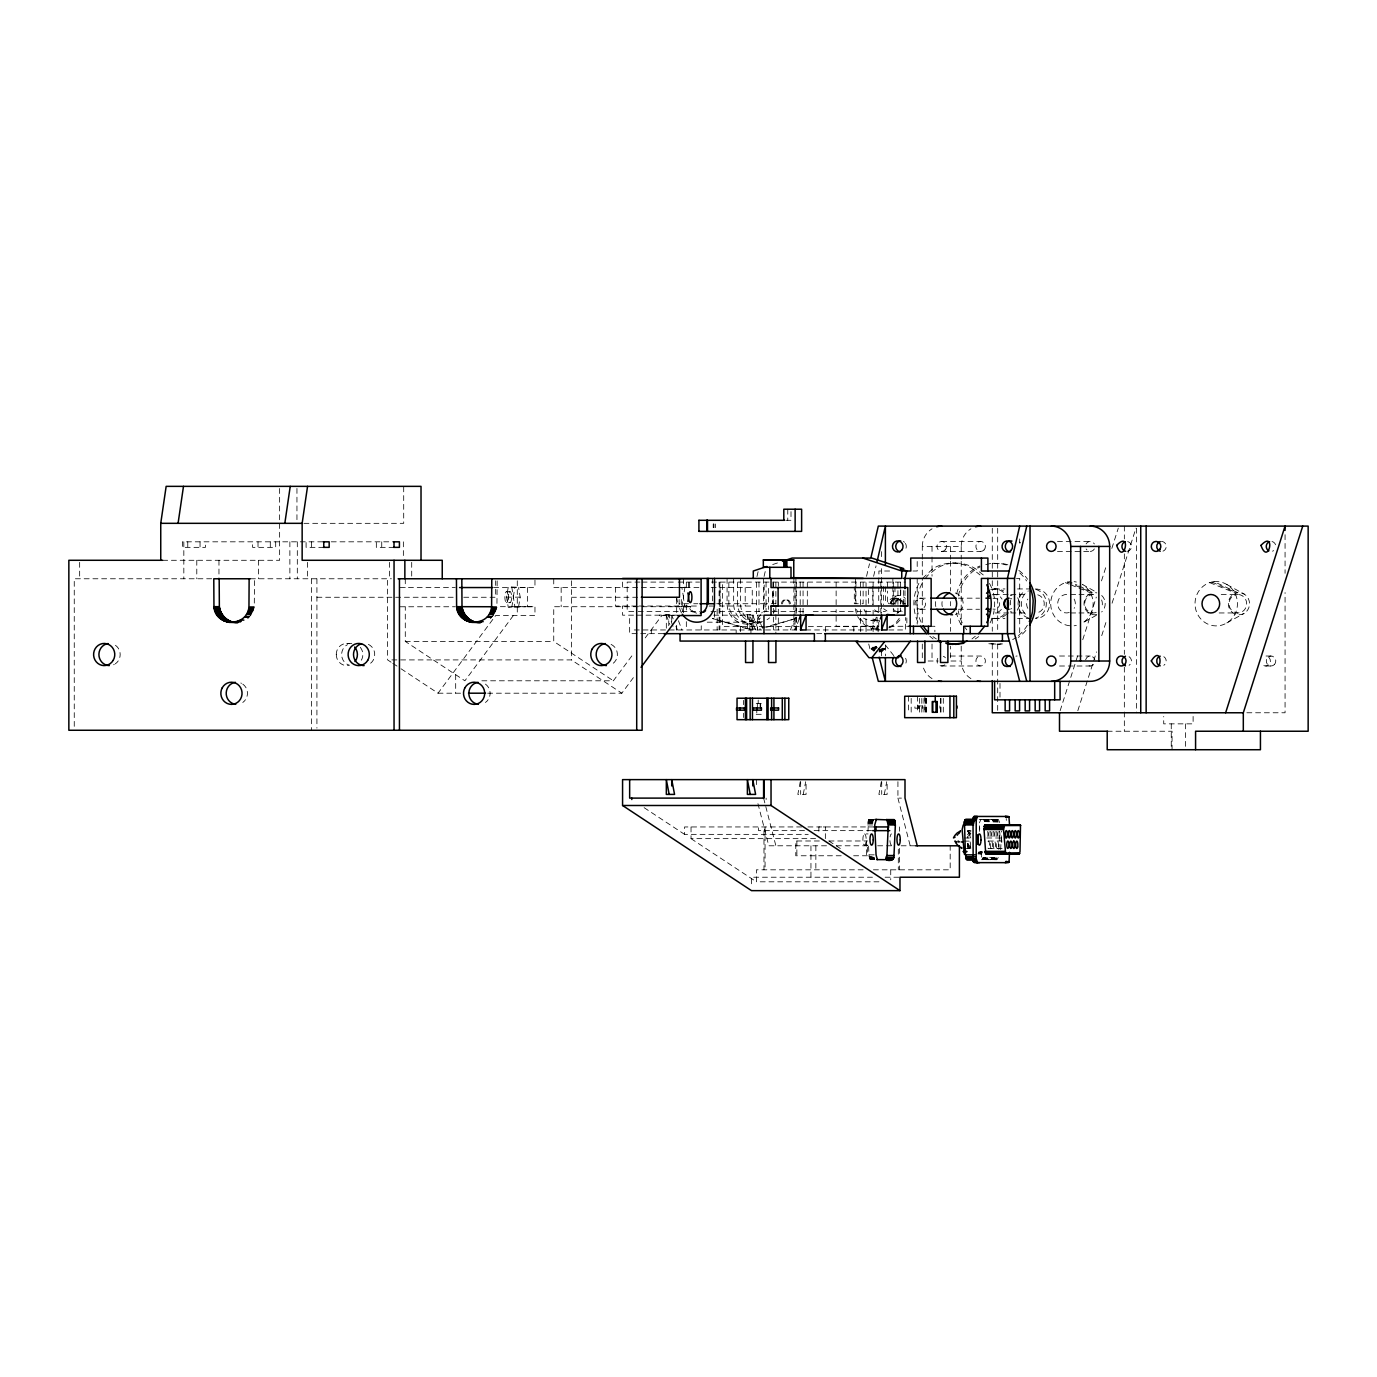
<?xml version="1.0" encoding="UTF-8"?>
<svg xmlns="http://www.w3.org/2000/svg" width="1377" height="1377" viewBox="0 0 1377 1377"><rect width="100%" height="100%" fill="white"/><g stroke="black" fill="none" stroke-linecap="round" stroke-linejoin="round"><path stroke-width="0.75" stroke-dasharray="5 3.75" d="M513.346 615.553L464.892 680.789L405.286 641.424L405.286 606.775M491.606 606.672L534.965 606.723L534.965 615.553L495.668 615.553L438.024 693.199L399.778 667.948M247.74 618.652L251.836 613.884L254.263 607.309L254.521 578.77M497.166 580.922L496.908 607.309L494.498 613.884L490.384 618.652M336.246 654.609L336.246 654.523A11.068 10.586 90 0 1 349.362 643.747M781.499 603.918L781.516 603.419A4.062 3.89 -90 0 1 785.441 599.649L786.525 599.649A4.062 3.89 -90 0 1 790.346 603.522L790.346 604.021M782.584 603.918L782.601 603.419A4.062 3.89 -90 0 1 786.525 599.649M789.262 604.021L789.279 603.522A4.062 3.89 -90 0 0 785.441 599.649M867.94 831.347L868.646 819.814L876.34 819.401M998.841 849.402L999.668 831.054M1000.666 849.54L1001.578 831.106M981.009 854.119L982.18 851.588L978.651 851.588M891.539 601.697L891.298 604.245M891.298 603.849L892.52 599.27L895.394 596.43A8.314 7.952 -90 0 1 903.071 596.43L905.36 598.427M979.426 822.826L980.923 819.401M515.256 606.758L525.997 606.723L508.285 607.395L506.564 597.153L508.285 586.912L525.997 587.549M513.277 597.153L514.895 587.549M511.745 607.395L513.483 597.153M518.578 606.758L520.196 597.153L518.578 587.549M670.788 587.549L688.603 587.549M685.023 586.912L683.302 597.153L685.023 607.395M681.89 606.723L683.508 597.153L681.873 587.549M688.603 606.723L670.771 606.723M800.261 781.74L797.834 794.409L806.061 794.409L806.061 781.74M803.239 794.409L805.665 781.74M881.314 781.74L878.887 794.409L887.115 794.409L887.115 781.74M884.292 794.409L886.719 781.74M756.954 576.55L758.262 571.007M764.063 576.447L765.423 570.612M866.546 576.309L869.489 563.761M873.603 576.309L876.065 565.844M982.3 859.42L983.109 857.406L998.308 857.406L996.896 859.678L981.698 859.678L997.499 859.42M1060.135 710.739L1077.589 655.951M1082.752 639.72L1096.316 597.119M1101.497 580.887L1106.66 564.656M1111.824 548.425L1118.296 528.131M1077.812 710.739L1096.557 651.889M1101.72 635.658L1106.884 619.426M1112.065 603.195L1135.956 528.131M790.467 629.96L795.407 617.034M799.245 618.875L795.011 629.96L794.908 582.092M871.434 629.96L876.392 617.034M876.047 629.96L879.593 620.717M891.401 602.283L892.778 599.804L896.53 598.169L893.639 598.169A5.542 5.301 -90 0 0 888.337 603.728M918.872 583.383C912.228 596 912.228 611.457 918.872 624.056M922.538 578.409L933.107 568.512A40.656 38.883 -90 0 1 971.99 568.512L980.045 574.966M899.233 618.359L896.547 622.025A25.87 24.752 -90 0 1 886.995 628.222M481.864 680.789L613.367 680.789L633.764 653.318M645.245 637.878L661.821 615.553L679.481 615.553M487.647 693.199L621.836 693.199L633.351 677.673M1017.276 610.252L1020.34 603.728L1017.551 597.446M873.328 650.736L871.486 648.412L874.997 645.486L876.065 646.433M874.464 650.736L872.45 648.412L875.979 645.486M871.675 649.41L875.393 646.467L872.037 649.393M876.202 646.501L871.899 649.841M876.357 646.605L872.295 649.996L873.861 651.889M873.93 651.287L872.811 649.737L877.183 646.415M871.486 648.412L873.276 649.944L877.046 646.605M873.173 649.669L876.942 647.173M874.068 650.667L877.183 647.431M882.984 648.206C875.135 650.805 882.932 653.627 881.211 651.011M879.008 651.855L882.588 648.619M879.266 651.958L882.726 648.946M879.765 651.889L883.449 648.601M879.335 649.393L881.297 651.562L884.499 648.24M880.54 651.889L884.654 648.464M884.74 648.343L881.16 651.889L878.147 648.412L880.764 651.889M881.435 651.872L884.877 648.533M967.446 836.82L968.737 835.65A6.902 1.463 -45 0 0 970.854 833.378M967.497 831.76L969.494 830.658L968.22 832.93A6.902 1.463 -45 0 1 967.48 833.825M970.888 831.45L969.219 832.93A6.902 1.463 -45 0 0 967.48 834.755M971.99 638.928L975.277 636.294M885.101 648.997L883.122 648.98M967.911 848.49L967.325 846.975A3.701 1.084 -90 0 0 967.325 842.397M896.978 613.264L902.004 609.856M1096.419 615.261L1082.529 622.92A22.17 21.206 -90 0 0 1082.529 584.519L1096.436 592.196M1226.855 622.92L1244.206 613.333M888.957 627.895L893.036 626.122A25.87 24.752 -90 0 0 901.246 618.084M772.721 564.536L778.556 562.608M762.342 627.878L795.923 618.514L766.473 627.292M1069.705 625.778A22.17 21.206 -90 0 1 1050.823 606.035A22.17 21.206 -90 0 1 1065.368 582.626L1069.705 581.662L1077.021 585.053M1214.032 581.662A22.17 21.206 -90 0 1 1236.167 611.302A22.17 21.206 -90 0 1 1200.985 619.134A22.17 21.206 -90 0 1 1209.694 582.626L1214.032 581.662L1237.837 592.695A11.085 10.603 -90 0 1 1248.887 607.532A11.085 10.603 -90 0 1 1231.279 611.405A11.085 10.603 -90 0 1 1235.668 593.177L1237.837 592.695M1070.927 584.881L1091.341 593.177L1093.51 592.695A11.085 10.603 -90 0 1 1096.815 592.885M1010.27 595.656L1012.026 595.415M527.89 606.741L534.965 606.723M785.923 520.299L791 520.299L791 511.056M303.938 523.329L403.702 523.329L403.702 486.356M941.748 541.436L980.648 541.436M1057.467 541.436L1090.223 541.436M322.752 541.815L182.366 541.815L182.366 547.357L205.448 547.357L205.448 541.815M331.237 541.815L394.011 541.815M922.297 559.165L922.297 546.428L961.215 546.428A20.328 19.45 -90 0 1 970.923 528.82M323.767 547.357L306.09 547.357L306.09 541.815M394.011 547.357L376.334 547.357L376.334 541.815M941.748 551.42L980.648 551.42M1057.467 551.42L1090.223 551.42M162.658 560.284L279.634 560.284L279.634 488.474M952.54 563.055L955.793 563.055M1007.895 564.828A40.656 38.883 -90 0 0 1003.953 563.813L991.647 563.159L1001.785 563.813A40.656 38.883 -90 0 1 1007.671 565.517M889.628 571.007L878.905 571.007L878.905 578.409M912.951 571.007L917.202 571.007L917.202 558.064M1016.467 578.409L1019.703 578.409L1019.703 633.661M211.662 578.77L74.255 578.77L74.255 728.123M250.373 578.77L391.395 578.77M639.944 582.092L627.189 582.092L627.189 611.491L637.069 611.491M642.078 582.092L676.675 582.092M678.207 582.092L699.55 582.092M711.513 582.092L905.567 582.092M399.709 587.549L455.305 587.549M493.62 587.549L534.965 587.549L534.965 578.77M698.896 587.549L553.743 587.549L553.743 578.77M711.169 587.549L752.255 587.549L752.255 606.035L717.555 606.035M994.366 588.943L1004.935 588.943M1017.517 588.943L1032.199 588.943M506.461 591.611L510.041 591.611M994.366 594.485L1008.756 594.485M1010.804 594.485L1027.225 594.485M1070.669 594.485L1076.9 594.485M1078.983 594.485L1093.527 594.485M1221.227 594.485L1237.854 594.485A9.243 8.83 -90 0 1 1245.496 608.359A9.243 8.83 -90 0 1 1230.177 608.324A9.243 8.83 -90 0 1 1237.854 594.485M316.917 597.257L455.408 597.257M463.756 597.257L495.668 597.257L495.668 580.819M506.564 597.153L520.196 597.153M571.421 597.257L639.978 597.257M920.301 598.169L928.769 598.169M958.392 598.169L979.563 598.169M898.252 599.666L899.835 599.666M506.461 602.696A5.542 1.618 90 0 0 507.906 594.468A5.542 1.618 90 0 0 505.101 594.296A5.542 1.618 90 0 0 506.461 602.696L510.041 602.696M679.136 599.494L679.136 603.728L688.517 603.728M693.698 603.728L697.829 603.728M716.642 603.728L764.201 603.728L764.201 582.626M775.871 603.728L772.945 603.728L772.945 591.06M903.794 603.728L905.412 603.728M636.759 606.035L615.502 606.035L615.502 587.549M638.894 606.035L698.896 606.035M709.052 606.035L715.851 606.035M248.962 606.672L254.349 606.672M399.984 606.775L455.305 606.758M690.841 606.723L553.743 606.723L553.743 641.424L613.367 680.789M248.858 607.309L254.263 607.309M491.52 607.309L496.908 607.309M248.738 607.928L254.143 607.928M491.4 607.928L496.804 607.928M248.6 608.565L254.005 608.565M491.262 608.565L496.667 608.565M248.445 609.185L253.85 609.185M491.09 609.185L496.495 609.185M920.301 609.271L928.769 609.271M958.392 609.271L979.563 609.271M248.256 609.804L253.661 609.804M490.918 609.804L496.322 609.804M248.067 610.407L253.471 610.407M490.711 610.407L496.116 610.407M247.843 611.009L253.248 611.009M490.487 611.009L495.892 611.009M247.602 611.612L253.007 611.612M490.246 611.612L495.651 611.612M638.222 611.491L699.654 611.491M710.962 611.491L806.147 611.491M813.222 611.491L885.497 611.491M247.344 612.197L252.748 612.197M489.988 612.197L495.393 612.197M247.051 612.765L252.456 612.765M489.713 612.765L495.118 612.765M1008.756 612.954L994.366 612.954A9.243 8.83 -90 0 0 1002.026 608.341M1010.804 612.954L1027.225 612.954M1070.669 612.954L1076.9 612.954M1078.966 612.954L1093.51 612.954M1219.144 612.954L1237.837 612.954M246.758 613.333L252.163 613.333M489.42 613.333L494.825 613.333M246.449 613.884L251.836 613.884M489.093 613.884L494.498 613.884M246.104 614.435L251.509 614.435M488.766 614.435L494.171 614.435M245.743 614.951L251.148 614.951M488.405 614.951L493.809 614.951M677.277 615.175L622.576 615.175L622.576 606.035M713.768 615.175L763.598 615.175M244.59 616.466L249.994 616.466M487.234 616.466L492.639 616.466M244.159 616.93L249.564 616.93M486.821 616.93L492.226 616.93M243.729 617.378L249.134 617.378M486.391 617.378L491.796 617.378M749.966 629.048L712.46 618.514L747.814 629.048L760.569 629.048M994.366 618.514L1004.935 618.514M1017.517 618.514L1032.199 618.514M871.486 620.356L877.166 620.356M707.244 622.197L746.523 622.197M755.267 622.197L758.193 622.197M746.523 624.056L753.116 624.056M889.163 626.277L909.422 626.277M930.009 626.277L934.88 626.277L934.88 631.819M799.194 626.638L722.495 626.638L722.495 582.591M808.385 626.638L878.733 626.638L878.733 620.356M634.263 629.96L803.066 629.96M805.786 629.96L879.834 629.96M888.836 629.96L905.567 629.96L905.567 617.481M663.249 633.661L629.65 633.661L629.65 615.175M816.699 633.661L823.291 633.661M405.286 641.424L553.743 641.424M346.763 643.438L352.168 643.438M988.824 643.747L999.254 644.281A40.656 38.883 -90 0 0 1003.282 643.765M950.319 656.037L981.044 656.037A4.992 4.768 -90 0 1 984.572 663.852A4.992 4.768 -90 0 1 976.345 663.146A4.992 4.768 -90 0 1 981.044 656.037M1059.515 656.02L1090.223 656.02M1271.04 656.02L1265.635 656.02A4.992 4.768 -90 0 1 1269.766 663.507A4.992 4.768 -90 0 1 1261.504 663.507M391.877 659.91L571.421 659.91L621.836 693.199M928.132 661.012L938.15 661.012M970.923 678.62A20.328 19.45 -90 0 1 961.215 661.012L950.405 661.012L950.405 646.157M941.352 665.986L980.269 665.986M1059.515 666.003L1090.223 666.003M1265.635 666.003L1271.04 666.003M438.024 693.199L462.087 693.199M756.248 703.578L761.223 703.578L761.223 710.016M1246.856 712.77L1285.068 712.77L1285.068 592.609M761.223 714.302L756.248 714.302L756.248 707.881M1107.211 731.239L1172.051 731.239L1172.051 749.725M897.924 781.688L897.924 798.109L901.453 798.109M979.254 819.401L998.325 819.401L999.822 822.826M868.853 819.59L875.927 819.59M983.126 819.401L998.738 819.59M868.646 819.814L875.72 819.814M983.539 819.59L998.945 819.814M868.457 820.141L875.531 820.141M983.746 819.814L999.134 820.141M868.285 820.554L875.359 820.554M983.935 820.141L999.306 820.554M868.13 821.019L875.187 821.019M984.107 820.554L999.461 821.019M867.975 821.57L875.049 821.57M984.262 821.019L999.599 821.57M867.871 822.172L873.173 822.172M984.4 821.57L999.719 822.172M867.768 822.826L873.07 822.826M867.699 823.515L874.774 823.515M867.648 824.943L872.949 824.943M801.638 826.94L684.541 826.957L684.541 834.359L808.213 834.359M807.938 826.94L875.979 826.94M967.893 830.606L970.957 830.606M804.495 830.641L758.572 830.641L758.572 826.94M814.082 830.641L871.71 830.641M868.061 845.168L864.532 845.168A5.611 1.635 -90 0 1 862.897 839.901L862.897 839.195A5.611 1.635 -90 0 1 864.532 833.928L868.061 833.928M964.434 837.991L971.336 837.991M986.81 837.991L1006.26 837.991M691.03 826.957L691.03 838.645L816.819 838.645M819.349 840.986L795.786 840.986L795.786 855.771L843.998 855.771M829.006 840.986L867.562 840.986M964.072 841.106L971.646 841.106M988.393 841.02L1005.881 841.02M826.51 845.788L768.796 845.788L757.057 800.175M836.39 845.788L868.216 845.788M877.683 845.788L891.539 845.788M901.143 845.788L914.862 845.788M964.812 848.49L970.974 848.49M988.359 848.421L1005.864 848.421M978.599 852.019L982.128 852.019M978.531 852.432L982.059 852.432M978.445 852.811L981.99 852.811M978.358 853.138L981.887 853.138M978.255 853.447L981.784 853.447M978.135 853.688L981.663 853.688M978.014 853.895L981.543 853.895M868.594 846.304L868.973 854.842L876.047 854.842M853.637 855.771L867.562 855.771L867.562 847.32M868.973 854.842L869.162 856.821L872.708 856.821M869.162 856.821L874.584 857.406M869.283 857.406L876.478 857.94M982.989 857.94L998.187 857.94M869.403 857.94L876.615 858.422M982.834 858.422L998.032 858.422M869.558 858.422L875.015 858.835M982.679 858.835L997.877 858.835M869.713 858.835L875.204 859.162M982.489 859.162L997.688 859.162M869.903 859.162L873.62 859.42M870.092 859.42L873.81 859.592M863.138 869.816L756.421 869.816L756.421 881.814L882.209 881.814M873.414 869.816L950.182 869.816L950.182 845.788M872.45 877.218L751.498 877.218L751.498 886.805M885.118 877.218L899.973 877.218M996.896 859.678L981.939 859.592L980.338 848.439M870.281 859.592L874.567 859.609M1011.888 612.008L1010.27 611.784M990.975 643.747L999.254 644.281M879.077 629.375L868.302 626.122A25.87 24.752 -90 0 1 860.091 618.084M970.837 848.49L967.911 846.373A6.73 1.429 45 0 1 967.463 845.943M1209.694 582.626L1235.668 593.177M1065.368 582.626L1069.068 584.141M1211.829 582.023L1236.735 592.867M1067.502 582.023L1080.911 587.859M1082.838 588.702L1092.409 592.867M1078.862 585.913L1093.51 592.695M1226.855 584.519L1244.24 594.124M828.885 840.968L841.261 849.144M644.109 807.662L684.541 834.359M691.03 838.645L756.421 881.814M391.085 662.199L387.608 659.91L387.608 578.77M392.824 663.353L398.039 666.795M883.604 608.72L886.96 610.992M874.481 609.856L879.49 613.264M983.281 574.966L975.226 568.512A40.656 38.883 -90 0 0 936.343 568.512L928.287 574.966A40.656 38.883 -90 0 0 924.328 579.82M929.819 636.294L933.107 638.928M893.604 609.598L895.394 611.009A8.314 7.952 -90 0 0 902.159 611.457M968.737 845.03L968.324 844.566A6.73 1.429 45 0 0 967.429 843.653M885.204 644.832L894.138 656.089M969.873 846.373L970.819 847.784M857.63 616.655L861.554 622.025A25.87 24.752 -90 0 0 879.042 629.599M856.391 613.54L854.515 605.398M762.359 628.119L757.402 615.175L757.402 629.96M752.789 615.175L758.452 629.96M755.491 629.96L749.845 615.175L749.845 629.96M747.384 615.175L753.047 629.96M678.448 620.717L681.976 629.96M671.735 615.175L673.146 618.875M675.987 626.277L677.398 629.96M673.009 626.277L668.757 615.175L668.757 625.743M666.33 615.175L669.876 624.418M979.374 825.77L979.77 829.057M868.715 644.023L870.849 652.319M897.924 798.109L910.197 845.788M763.598 798.109L775.871 845.788M676.589 597.153L678.207 606.723M511.745 586.912L514.895 606.758M1006.226 818.558L1006.329 820.365M979.391 827.078L979.581 831.347M1285.068 534.689L1285.068 573.297M1193.119 716.453L1193.119 723.854L1163.72 723.854L1163.72 716.453M1185.58 723.854L1185.58 747.728M1171.259 723.854L1171.259 747.728M1136.61 528.252L1136.61 712.77M1124.338 526.1L1124.338 538.923M1124.338 553.881L1124.338 654.316M1124.338 667.139L1124.338 709.878M1124.338 712.012L1124.338 731.239M1019.703 538.923L1019.703 543.209M999.995 683.405L999.995 697.778M997.688 528.252L997.688 631.234M997.688 644.109L997.688 710.618M992.283 528.252L992.283 590.458M992.283 618.359L992.283 631.234M992.283 644.109L992.283 678.431M961.215 546.428L961.215 559.165M961.215 561.282L961.215 624.934M961.215 646.157L961.215 661.012M950.405 546.428L950.405 559.165M950.405 561.282L950.405 590.991M950.405 601.594L950.405 605.846M950.405 618.583L950.405 631.303M943.297 698.38L943.297 713.372M940.99 698.38L940.99 713.372M940.508 698.38L940.457 713.372M939.889 705.953L939.889 708.174M932.022 546.428L932.022 554.914M932.022 557.031L932.022 576.137M932.022 644.04L932.022 661.012M926.601 698.38L926.601 713.372M926.05 698.38L926.05 713.372M925.361 698.38L925.361 713.372M924.914 696.228L924.914 713.372M923.984 698.38L923.984 713.372M922.297 561.282L922.297 580.388M922.297 582.505L922.297 622.817M922.297 644.04L922.297 661.012M921.833 698.38L921.833 713.372M919.526 698.38L919.526 713.372M919.234 705.953L919.234 708.174M918.442 705.953L918.442 708.174M917.53 696.228L917.53 713.372M917.202 578.409L917.202 624.125M911.178 698.38L911.178 713.372M908.562 696.228L908.562 713.372M906.841 617.946L906.841 626.277M904.999 590.664L904.999 604.968M903.673 590.526L903.673 604.675M900.73 589.597L900.73 603.987M900.369 582.092L900.369 588.392M900.369 590.492L900.369 611.491L893.312 611.491L893.312 590.492M899.388 826.94L899.388 831.226M899.388 848.387L899.388 869.816M898.303 849.196L898.303 869.816M897.924 582.488L897.924 588.616M897.924 590.664L897.924 613.144M894.964 586.843L894.964 603.728L887.39 603.728L887.39 591.06M893.312 582.092L893.312 588.392M892.864 578.409L892.864 584.468M892.864 586.482L892.864 604.675M890.73 869.816L890.73 879.817M887.39 582.626L887.39 588.96M885.394 586.912L885.394 603.901M885.394 645.297L885.394 655.9M883.604 586.482L883.604 604.675M881.555 551.626L881.555 557.995M881.555 568.632L881.555 613.299M881.555 651.579L881.555 655.831M881.71 781.74L881.71 794.409M880.832 582.092L880.832 613.316M878.733 578.409L878.733 584.691M878.733 586.791L878.733 603.574M878.733 605.673L878.733 611.956M878.13 631.819L878.13 626.277L836.132 626.277L836.132 609.615M877.097 617.292L877.097 629.96M873.121 582.66L873.121 589.029M873.121 591.146L873.121 608.152M873.121 610.286L873.121 616.655M873.121 618.789L873.121 631.544M872.794 586.482L872.794 604.675M868.543 589.649L868.543 606.035M866.494 840.986L866.494 855.771M866.047 582.66L866.047 589.029M866.047 591.146L866.047 608.152M866.047 610.286L866.047 616.655M866.047 618.789L866.047 631.544M863.138 582.626L863.138 588.96M863.138 591.06L863.138 603.728L854.308 603.728L854.308 586.843M860.694 626.638L860.694 631.905M860.453 582.557L860.453 588.805M860.453 590.888L860.453 607.532M860.453 609.615L860.453 626.277M855.926 582.626L855.926 588.96M855.926 591.06L855.926 603.728M855.582 578.409L855.582 584.726M855.582 586.843L855.582 603.728M853.809 626.277L853.809 633.661M836.132 582.557L836.132 588.805M836.132 590.888L836.132 607.532M825.357 626.638L825.357 631.905M825.357 838.645L825.357 826.957L818.867 826.94L818.867 832.5M815.855 845.788L815.855 869.816M810.95 845.788L810.95 877.218M807.318 582.591L807.318 588.891M807.318 590.991L807.318 607.756M803.066 582.092L803.066 613.316M800.657 781.74L800.657 794.409M800.209 582.092L800.209 613.316M796.87 840.986L796.87 855.771M796.319 582.092L796.319 629.96M796.13 617.292L796.13 629.96M795.923 578.409L795.923 584.726M795.923 586.843L795.923 603.728M795.923 605.846L795.923 612.18M793.892 578.409L793.892 611.956M793.892 614.056L793.892 626.638M787.764 509.215L787.764 520.299M778.315 582.092L778.315 586.258M778.315 609.15L778.315 629.96M775.871 582.626L775.871 603.901M775.871 606.035L775.871 612.404M775.871 614.538L775.871 633.661M773.358 582.092L773.358 629.96M772.945 582.626L772.945 588.96M772.549 591.215L772.549 603.728L765.956 603.728A20.328 19.45 -90 0 1 764.132 612.317M768.59 588.392L768.59 609.391M766.06 582.092L766.06 611.491M766.128 798.109L766.128 799.538M765.061 826.94L765.061 869.816M763.977 830.641L763.977 869.816M763.598 578.409L763.598 613.144M760.672 703.578L760.672 710.016M760.138 703.578L760.138 710.016M758.985 582.092L758.985 611.491M758.193 700.015L758.193 703.578M757.333 703.578L757.333 710.016M756.782 707.881L756.782 714.302M756.524 582.488L756.524 615.175M756.524 779.623L756.524 785.785M752.789 629.96L752.789 614.435L740.31 615.175M750.947 629.96L750.947 633.661M747.384 614.435L747.384 629.96M745.198 587.549L745.198 606.035M743.528 700.377L743.528 704.663M743.528 713.234L743.528 717.52M740.516 578.409L740.516 603.728A18.486 17.677 -90 0 0 761.257 621.922M740.516 626.638L740.516 631.905M737.607 582.626L737.607 603.728A18.486 17.677 -90 0 0 759.846 621.578M736.161 629.96L736.161 633.661M733.666 578.409L733.666 603.728A20.328 19.45 -90 0 0 762.841 621.32M728.846 582.626L728.846 603.728A18.486 17.677 -90 0 0 760.999 614.314M727.073 578.409L727.073 603.728A20.328 19.45 -90 0 0 739.088 622.507A20.328 19.45 -90 0 0 760.276 618.101M720.085 587.549L720.085 606.035M719.913 582.092L719.913 629.96M719.104 582.092L719.104 629.96M717.142 609.15L717.142 629.96M715.541 524L715.541 527.684M714.629 612.18L714.629 618.514M713.975 524L713.975 527.684M713.613 524L713.613 527.684M713.234 524L713.234 527.684M712.46 578.409L712.46 601.629M701.237 625.795L701.237 629.96M689.602 582.626L689.602 588.96M688.517 582.626L688.517 588.96M686.331 582.092L686.331 590.423M686.331 604.985L686.331 613.316M686.331 621.647L686.331 629.96M683.422 578.77L683.422 587.549M683.422 606.723L683.422 612.025M681.288 599.494L681.288 603.728A18.486 17.677 -90 0 0 683.663 612.954M676.675 598.754L676.675 613.316M676.675 625.795L676.675 629.96M676.331 625.743L676.331 629.96M671.735 621.509L671.735 614.435L659.273 615.175M666.33 614.435L666.33 629.96M651.321 629.96L651.321 633.661M622.576 582.058L622.576 587.549M571.421 580.819L571.421 659.91M561.162 587.549L561.162 606.723M527.546 587.549L527.546 606.741M517.287 580.819L517.287 615.553M455.684 674.713L455.684 693.199M411.706 562.35L411.706 578.77M405.286 578.77L405.286 587.549M403.358 541.815L403.358 558.236M389.536 562.35L389.536 578.77M381.739 541.815L381.739 547.357M316.917 578.77L316.917 728.123M311.495 541.815L311.495 547.357M311.512 578.77L311.512 730.258M307.553 562.35L307.553 578.77M297.312 541.815L297.312 578.77M296.95 488.422L296.95 521.281M289.876 541.815L289.876 578.77M275.693 541.815L275.693 547.357L252.611 547.357L252.611 541.815M270.288 541.815L270.288 547.357M258.428 560.284L258.428 578.77M258.015 541.815L258.015 547.357M218.96 560.284L218.96 578.77M200.044 541.815L200.044 547.357M196.791 560.284L196.791 578.77M187.771 541.815L187.771 547.357M183.829 541.815L183.829 578.77M79.659 562.35L79.659 578.77M368.416 644.384A11.085 10.603 90 0 1 370.034 663.714M240.82 683.026A11.085 10.603 90 0 1 241.509 683.336M242.782 684.111A11.085 10.603 90 0 1 242.782 702.494M115.444 645.297A11.068 10.586 90 0 1 115.272 663.869M114.291 664.437A11.068 10.586 90 0 1 113.62 664.747M1161.448 541.436A4.992 4.768 -90 0 1 1166.233 546.428A4.992 4.768 -90 0 1 1161.448 551.42M1272.021 541.54A4.992 4.768 -90 0 1 1275.808 546.17M1273.639 550.611A4.992 4.768 -90 0 1 1272.503 551.179M1163.84 656.691A4.992 4.768 -90 0 1 1163.84 665.332M1001.802 842.552A5.611 1.635 -90 0 1 1001.544 839.901L1001.544 839.195A5.611 1.635 -90 0 1 1001.802 836.527M996.552 831.45A3.701 1.084 -90 0 1 996.655 836.82A3.701 1.084 -90 0 1 995.072 836.82A3.701 1.084 -90 0 1 995.175 831.45M970.819 837.956A3.701 1.084 -90 0 1 969.873 834.29A3.701 1.084 -90 0 1 970.819 830.624M967.342 831.243A3.701 1.084 -90 0 1 968.788 831.897A3.701 1.084 -90 0 1 968.737 836.855A3.701 1.084 -90 0 1 967.291 837.216M999.547 831.45A3.701 1.084 -90 0 1 999.65 836.82A3.701 1.084 -90 0 1 998.067 836.82A3.701 1.084 -90 0 1 998.17 831.45M990.528 831.364A3.701 1.084 -90 0 1 990.648 836.855A3.701 1.084 -90 0 1 989.047 836.682A3.701 1.084 -90 0 1 989.271 831.243M987.567 831.45A3.701 1.084 -90 0 1 987.757 836.476A3.701 1.084 -90 0 1 986.293 837.423M993.506 831.312A3.701 1.084 -90 0 1 993.678 836.768A3.701 1.084 -90 0 1 992.06 836.768A3.701 1.084 -90 0 1 992.232 831.312M968.685 844.962A6.73 1.429 45 0 1 969.821 846.304M987.997 841.278A3.701 1.084 -90 0 1 989.461 844.755A3.701 1.084 -90 0 1 987.963 848.146M611.078 644.384A11.085 10.603 90 0 1 612.696 663.714M485.444 684.111A11.085 10.603 -90 0 1 485.444 702.494M336.281 654.591A11.068 10.586 90 0 0 349.5 665.246A11.068 10.586 90 0 1 347.555 644.608M360.326 647.328A11.068 10.586 90 0 1 360.894 660.96M955.294 593.005A11.085 10.603 -90 0 1 955.294 614.435M942.298 606.586A11.085 10.603 -90 0 1 942.298 600.854M989.461 583.383A40.656 38.883 -90 0 1 992.765 591.163M993.351 593.194A40.656 38.883 -90 0 1 993.351 614.245M992.094 618.29A40.656 38.883 -90 0 1 989.461 624.056M978.634 636.622A40.656 38.883 -90 0 1 975.226 638.928M936.343 638.928A40.656 38.883 -90 0 1 932.935 636.622M921.144 622.197A40.656 38.883 -90 0 1 922.108 583.383M935.826 606.586A11.085 10.603 -90 0 1 935.826 600.854M905.601 658.258A5.542 5.301 -90 0 1 905.584 663.8M890.695 603.728A5.542 5.301 -90 0 1 895.997 598.169A5.542 5.301 -90 0 1 901.298 603.728M1010.477 598.358A5.542 5.301 -90 0 1 1011.751 598.926M1011.751 608.531A5.542 5.301 -90 0 1 1010.477 609.082M903.398 541.488A5.542 5.301 -90 0 1 904.534 542.297M905.429 543.399A5.542 5.301 -90 0 1 904.947 550.129M1129.088 656.691A4.992 4.768 -90 0 1 1129.088 665.332M1127.694 541.54A4.992 4.768 -90 0 1 1126.954 551.42M1019.514 542.108A4.992 4.768 -90 0 1 1020.512 542.899M1015.899 656.192A4.992 4.768 -90 0 1 1017.121 656.02M1101.703 595.484A11.085 10.603 -90 0 1 1101.686 611.973M1096.781 614.572A11.085 10.603 -90 0 1 1084.353 606.568A11.085 10.603 -90 0 1 1091.341 593.177M1074.129 581.662A22.17 21.206 -90 0 1 1076.332 582.023M1076.332 625.416A22.17 21.206 -90 0 1 1074.129 625.778M1096.23 612.507A9.243 8.83 -90 0 1 1084.68 603.711A9.243 8.83 -90 0 1 1096.264 594.933M1101.6 599.976A9.243 8.83 -90 0 1 1101.583 607.498M1069.241 612.507A9.243 8.83 -90 0 1 1057.674 603.711A9.243 8.83 -90 0 1 1069.258 594.933M1074.163 599.098A9.243 8.83 -90 0 1 1074.163 608.341M864.532 833.928A5.611 1.635 -90 0 1 866.167 839.195L866.167 839.901A5.611 1.635 -90 0 1 864.532 845.168M891.539 845.168A5.611 1.635 -90 0 1 889.903 839.901L889.903 839.195A5.611 1.635 -90 0 1 891.539 833.928M764.201 603.728A18.486 17.677 -90 0 1 761.825 612.954M895.721 604.228A4.062 3.89 -90 0 1 899.577 599.649A4.062 3.89 -90 0 1 903.45 604.228M894.654 604.228A4.062 3.89 -90 0 1 898.51 599.649A4.062 3.89 -90 0 1 902.365 604.228M693.199 612.197A9.794 9.364 -90 0 1 688.844 606.259M681.495 612.954A18.486 17.677 -90 0 1 679.136 603.728M696.538 613.178A9.794 9.364 -90 0 1 689.929 606.259M774.803 610.045A18.486 17.677 -90 0 1 773.495 612.954M769.554 617.877A18.486 17.677 -90 0 1 767.023 619.719M922.297 546.428A20.328 19.45 -90 0 1 932.022 528.82M932.022 678.62A20.328 19.45 -90 0 1 922.969 666.279M1018.842 570.405A40.656 38.883 -90 0 1 1027.586 579.252M1025.882 630.391A40.656 38.883 -90 0 1 1018.292 637.431M966.757 629.857A40.656 38.883 -90 0 1 964.313 626.466M962.213 622.817A40.656 38.883 -90 0 1 958.237 610.786M958.358 595.966A40.656 38.883 -90 0 1 980.097 566.876M985.794 564.639A40.656 38.883 -90 0 1 993.815 563.159M943.348 656.313A4.992 4.768 -90 0 1 945.379 657.776M944.829 664.816A4.992 4.768 -90 0 1 937.823 658.172M1035.865 589.442A14.786 14.131 -90 0 1 1035.865 617.998M1028.533 617.998A14.786 14.131 -90 0 1 1025.125 590.922M992.869 589.442A14.786 14.131 -90 0 1 1003.609 590.922M1010.184 599.89A14.786 14.131 -90 0 1 1010.184 607.55M1006.535 614.176A14.786 14.131 -90 0 1 992.869 617.998M992.094 594.795A9.243 8.83 -90 0 1 1002.026 599.098M1037.724 594.795A9.243 8.83 -90 0 1 1037.724 612.645M1027.793 608.341A9.243 8.83 -90 0 1 1027.793 599.098M993.006 598.358A5.542 5.301 -90 0 1 999.685 603.728A5.542 5.301 -90 0 1 993.006 609.082M1019.875 573.021A40.656 38.883 -90 0 1 1026.605 580.974M1027.362 625.261A40.656 38.883 -90 0 1 1017.775 636.191M1016.123 637.431A40.656 38.883 -90 0 1 1012.646 639.616M1001.131 643.765A40.656 38.883 -90 0 1 997.103 644.281M961.06 624.676A40.656 38.883 -90 0 1 956.499 612.885M956.636 593.9A40.656 38.883 -90 0 1 979.804 566.016M990.717 589.442A14.786 14.131 -90 0 1 1004.367 593.263M1004.367 614.176A14.786 14.131 -90 0 1 990.717 617.998M1086.092 543.932A4.992 4.768 -90 0 1 1094.371 543.932M1094.371 548.924A4.992 4.768 -90 0 1 1086.092 548.924M1085.627 659.721A4.992 4.768 -90 0 1 1094.835 659.721M1093.613 664.54A4.992 4.768 -90 0 1 1086.849 664.54M1035.435 588.943A14.786 14.131 -90 0 1 1049.584 603.728A14.786 14.131 -90 0 1 1035.435 618.514M1025.435 614.176A14.786 14.131 -90 0 1 1028.378 590.922M875.6 619.788A16.627 15.904 -90 0 1 863.534 618.135M857.716 612.042A16.627 15.904 -90 0 1 856.546 609.409M893.639 598.169A5.542 5.301 -90 0 1 898.94 603.728M890.506 603.728A5.542 5.301 -90 0 1 895.807 598.169A5.542 5.301 -90 0 1 901.109 603.728M879.042 620.356A16.627 15.904 -90 0 1 871.09 618.135M865.272 612.042A16.627 15.904 -90 0 1 864.102 609.409M922.762 705.953L914.913 705.953L914.913 708.174L922.762 708.174L922.762 705.953M1274.413 664.54A4.992 4.768 -90 0 0 1272.262 656.192A4.992 4.768 -90 0 0 1266.427 662.303A4.992 4.768 -90 0 0 1274.413 664.54M992.283 846.769A3.701 1.084 -90 0 0 991.406 841.106A3.701 1.084 -90 0 0 990.407 846.511A3.701 1.084 -90 0 0 992.283 846.769M998.291 846.648A3.701 1.084 -90 0 0 997.361 841.106A3.701 1.084 -90 0 0 996.414 846.648A3.701 1.084 -90 0 0 998.291 846.648M970.372 846.769A3.701 1.084 -90 0 0 969.494 841.106A3.701 1.084 -90 0 0 968.496 846.511A3.701 1.084 -90 0 0 970.372 846.769M995.261 846.838A3.701 1.084 -90 0 0 994.435 841.106A3.701 1.084 -90 0 0 993.402 846.442A3.701 1.084 -90 0 0 995.261 846.838M508.629 594.296A5.542 1.618 90 0 0 509.989 602.696A5.542 1.618 90 0 0 511.435 594.468A5.542 1.618 90 0 0 508.629 594.296M945.121 549.957A4.992 4.768 -90 0 0 942.987 541.609A4.992 4.768 -90 0 0 937.135 547.719A4.992 4.768 -90 0 0 945.121 549.957M984.021 549.957A4.992 4.768 -90 0 0 981.887 541.609A4.992 4.768 -90 0 0 976.035 547.719A4.992 4.768 -90 0 0 984.021 549.957M924.053 607.636A5.542 5.301 -90 0 0 921.678 598.358A5.542 5.301 -90 0 0 915.189 605.157A5.542 5.301 -90 0 0 924.053 607.636"/><path stroke-width="1.5" d="M984.039 829.522L985.157 824.943L1020.495 825.271L1019.996 851.588L1018.842 854.119L985.743 853.792L984.039 829.522L1003.489 829.522L1005.709 854.136M1003.489 829.522L1004.608 824.943L1019.978 824.961M249.134 578.77L248.962 606.672C247.722 627.206 215.191 627.206 213.951 606.672L213.779 578.77L250.373 578.77M491.778 578.77L491.606 606.672C490.367 627.206 457.852 627.206 456.613 606.672L456.441 578.77M975.277 859.644L966.74 859.592L965.432 854.842L964.434 821.57L965.725 819.401L973.453 819.401M875.066 819.401L894.551 820.141L895.36 824.943L893.983 855.53C895.033 862.157 882.364 862.157 886.926 855.53L888.285 824.943L886.668 819.401M977.446 862.622L976.224 858.714L976.224 820.365L977.309 816.441L974.124 816.441L973.04 820.365L973.143 860.522L974.262 862.622L979.426 862.622M700.308 613.178A9.794 9.364 -90 0 0 707.262 603.728L707.399 602.592M160.748 560.284L160.748 523.329L166.152 486.356L421.018 486.356L421.018 560.284M178.081 523.329L183.485 486.356M284.832 523.329L290.237 486.356M442.241 578.77L442.241 560.284L302.148 560.284L302.148 523.329L307.553 486.356M960.509 830.951L957.239 832.93A6.902 1.463 -45 0 0 954.743 835.65L953.469 837.922L955.087 837.147M870.952 557.478L878.319 526.1L1308.15 526.1L1308.15 731.239L1195.58 731.239L1195.58 749.725M877.046 561.661L885.394 526.1L885.394 564.587M1019.703 526.1L1007.448 578.409L1007.448 633.661L1019.703 681.34M1026.777 681.34L1014.505 633.661L1014.505 578.409L1026.777 526.1M1009.513 852.329L1009.066 861.933L1005.244 862.656L1006.088 861.313M1225.633 712.77L1285.068 526.1L1285.068 530.386M1243.311 731.239L1243.311 712.77L1302.745 526.1M799.245 618.875L800.657 615.175L800.657 629.96M880.299 618.875L881.71 615.175L881.71 629.96M986.775 622.645C992.731 610.906 992.731 596.534 986.775 584.795M1005.468 599.546L1004.349 603.728L1005.434 607.894M960.423 831.174L959.58 832.517M984.589 626.277L978.565 633.661M641.045 667.311L679.481 615.553M871.865 657.69L884.636 641.613M910.472 641.062L898.355 657.69L868.939 657.69L856.184 641.613L1009.341 641.062M963.246 824.943L962.127 829.522L964.348 854.136M876.34 819.401L874.722 824.943L876.047 854.842L877.356 859.592M967.084 641.062L962.609 642.99L952.54 644.384L946.515 643.558M986.259 854.136L1019.72 853.138M766.903 566.481L753.288 571.007L753.288 578.409M782.446 561.3L792.171 558.064L871.899 558.064L903.708 568.649L900.214 568.649L906.72 571.007L904.999 578.409L904.999 588.616M963.848 643.266L955.793 644.384L945.724 642.99M237.481 622.559C228.462 623.058 220.303 615.502 219.356 606.672L219.184 578.77M480.125 622.559C471.106 623.058 462.965 615.502 462.001 606.672L461.829 578.77M793.772 578.409L793.772 559.923L786.887 560.026L786.887 567.307M771.034 615.175L771.034 606.035L778.108 605.983L778.108 587.549M900.73 606.035L907.787 605.983L907.787 587.549L771.034 587.549L771.034 578.409M791 578.409L791 567.307L763.323 567.307L763.323 559.957L793.772 559.923M868.543 587.6L900.73 587.549M698.948 520.299L784.58 520.299M160.748 523.329L302.148 523.329M698.948 531.384L801.621 531.384L801.621 509.215L783.806 509.215L783.806 520.299M323.268 541.815L329.172 541.815L329.172 547.357L323.268 547.357M393.512 541.815L399.416 541.815L399.416 547.357L393.512 547.357M1051.322 526.1A20.328 19.45 -90 0 1 1070.772 546.428L1109.673 546.428L1109.673 661.012A20.328 19.45 -90 0 1 1090.223 681.34L878.319 681.34L872.45 658.533M162.658 560.284L68.85 560.284L68.85 730.258L642.112 730.258L642.112 578.77M862.863 558.064L901.746 571.007L910.834 571.007L910.713 558.064L987.894 558.064L987.894 571.007M1009.1 571.007L981.405 571.007L981.405 558.064M791.809 577.669L863.224 578.409M622.576 578.409L901.746 578.409L901.746 571.007M903.295 578.409L931.145 578.409L931.145 626.277L908.854 626.277M1014.505 578.409L981.405 578.409L981.405 626.277M398.125 578.77L701.1 578.77L701.1 615.553L677.536 615.553M459.574 587.549L492.518 587.549M641.338 597.257L679.481 597.257L679.481 578.77M930.886 598.169L956.275 598.169M985.915 598.169L990.149 598.169M699.895 603.728L714.491 603.728L714.491 578.409M771.034 606.035L907.787 605.983M213.951 606.672L219.356 606.672M456.613 606.672L492.518 606.741M214.055 607.309L219.442 607.309M456.699 607.309L462.104 607.309M214.158 607.928L219.563 607.928M456.82 607.928L462.224 607.928M214.296 608.565L219.7 608.565M456.957 608.565L462.362 608.565M214.468 609.185L219.872 609.185M457.112 609.185L462.517 609.185M930.886 609.271L956.275 609.271M985.915 609.271L990.149 609.271M214.64 609.804L220.045 609.804M457.302 609.804L462.706 609.804M214.846 610.407L220.251 610.407M457.491 610.407L462.896 610.407M215.07 611.009L220.475 611.009M457.715 611.009L463.12 611.009M215.311 611.612L220.716 611.612M457.956 611.612L463.36 611.612M215.569 612.197L220.974 612.197M458.214 612.197L463.619 612.197M215.845 612.765L221.249 612.765M458.507 612.765L463.911 612.765M216.137 613.333L221.542 613.333M458.799 613.333L464.204 613.333M216.464 613.884L221.869 613.884M459.126 613.884L464.514 613.884M216.791 614.435L222.196 614.435M459.453 614.435L464.858 614.435M887.115 614.435L894.189 615.175M217.153 614.951L222.558 614.951M459.815 614.951L465.219 614.951M217.532 615.467L222.936 615.467M460.176 615.467L465.581 615.467M217.91 615.967L223.315 615.967M460.572 615.967L465.977 615.967M218.323 616.466L223.728 616.466M460.968 616.466L466.373 616.466M218.736 616.93L224.141 616.93M461.398 616.93L466.803 616.93M219.167 617.378L224.571 617.378M461.829 617.378L467.233 617.378M219.631 617.825L225.036 617.825M462.276 617.825L467.681 617.825M220.096 618.256L225.501 618.256M462.741 618.256L468.146 618.256M220.578 618.652L225.966 618.652M463.223 618.652L468.628 618.652M221.06 619.048L226.465 619.048M463.722 619.048L469.127 619.048M221.577 619.409L226.964 619.409M464.221 619.409L469.626 619.409M222.093 619.77L227.498 619.77M464.738 619.77L470.142 619.77M222.609 620.098L228.014 620.098M240.286 620.098L243.884 620.098M465.271 620.098L470.676 620.098M223.16 620.407L228.565 620.407M465.805 620.407L471.209 620.407M223.711 620.7L229.116 620.7M466.355 620.7L471.76 620.7M224.262 620.975L229.666 620.975M466.923 620.975L472.328 620.975M224.83 621.234L230.802 621.457M237.498 621.457L241.095 621.457M467.492 621.234L473.464 621.457M225.983 621.664L231.388 621.664M236.913 621.664L240.51 621.664M468.645 621.664L474.049 621.664M479.575 621.664L483.172 621.664M226.585 621.853L232.575 622.025M469.23 621.853L475.237 622.025M227.773 622.163L233.78 622.301M234.52 622.301L238.118 622.301M470.435 622.163L476.442 622.301M477.182 622.301L480.78 622.301M228.995 622.387L238.083 622.524M471.64 622.387L480.745 622.524M663.766 633.661L814.375 633.661L814.375 641.062M824.651 633.661L1014.505 633.661M858.043 641.062L680.049 641.062L680.049 633.661M1051.322 681.34A20.328 19.45 -90 0 0 1070.772 661.012L1109.673 661.012M468.473 693.199L485.513 693.199M1243.311 712.77L992.283 712.77L992.283 680.582M1107.607 731.239L1059.498 731.239L1059.498 712.77M763.598 798.109L763.598 779.623L622.576 779.623L622.576 805.493L771.034 805.493L899.973 890.644L899.973 877.218L959.408 877.218L959.408 845.788L915.481 845.788M1008.825 816.699L1005.107 816.475L1008.945 816.905L1009.513 824.634M973.608 816.905L976.792 816.905M1005.64 816.699L1008.945 816.905M973.487 817.146L976.672 817.146M1009.066 817.146L1005.778 816.905M973.384 817.439L976.568 817.439M973.298 817.783L976.465 817.783M973.212 818.162L976.396 818.162M973.143 818.558L976.327 818.558M887.081 819.59L894.155 819.59M965.294 819.59L974.796 819.59M887.287 819.814L894.361 819.814M965.105 819.814L974.606 819.814M887.476 820.141L894.551 820.141M964.916 820.141L974.417 820.141M887.649 820.554L894.723 820.554M964.726 820.554L976.224 820.365M887.821 821.019L894.878 821.019M964.571 821.019L974.073 821.019M887.958 821.57L895.033 821.57M964.434 821.57L973.935 821.57M888.079 822.172L895.136 822.172M964.313 822.172L973.814 822.172M888.165 822.826L895.239 822.826M964.227 822.826L973.728 822.826M888.234 823.515L895.308 823.515M964.158 823.515L973.659 823.515M985.157 824.943L1001.182 825.494M888.285 824.943L895.36 824.943M964.107 824.943L973.591 824.943M984.641 825.339L1020.495 825.271M984.521 825.58L1020.615 825.494M984.417 825.856L1003.85 825.856M984.314 826.183L1003.764 826.183M984.228 826.544L1003.678 826.544M874.188 826.94L888.888 826.94M984.159 826.957L1003.609 826.957M984.039 828.747L1003.489 828.747M872.708 830.641L889.766 830.641M963.246 851.347L966.774 851.347M985.157 851.347L1004.59 851.347M963.28 851.795L966.809 851.795M985.192 851.795L1004.642 851.795M985.261 852.208L1004.694 852.208M985.33 852.604L1004.762 852.604M985.416 852.965L1004.849 852.965M985.519 853.275L1019.6 853.447M985.622 853.551L1019.496 853.688M999.392 854.119L1019.376 853.895M965.432 854.842L974.933 854.842M886.926 855.53L893.983 855.53M965.621 856.821L975.123 856.821M886.668 857.406L893.725 857.406M965.725 857.406L973.332 857.406M886.53 857.94L893.604 857.94M965.862 857.94L973.453 857.94M886.392 858.422L893.449 858.422M966 858.422L973.608 858.422M973.04 858.714L976.224 858.714M886.22 858.835L893.294 858.835M966.172 858.835L973.763 858.835M886.048 859.162L893.105 859.162M966.344 859.162L973.952 859.162M885.859 859.42L892.916 859.42M966.534 859.42L974.141 859.42M966.74 859.592L974.331 859.592M973.143 860.522L976.327 860.522M973.212 860.935L976.396 860.935M973.298 861.313L976.465 861.313M973.384 861.641L976.568 861.641M1005.985 861.641L1009.169 861.641M973.487 861.933L976.672 861.933M1005.881 861.933L1009.066 861.933M973.608 862.191L976.913 862.381M1005.778 862.191L1008.945 862.191M899.973 890.644L751.498 890.644L622.576 805.493M974.124 816.441L1008.291 816.475M976.241 862.622L1008.429 862.656M763.323 559.957L783.788 560.026L783.788 567.307M876.701 859.627L892.313 859.678M937.995 641.062L940.99 642.353M959.476 841.898L958.134 841.106L958.203 842.001M962.54 841.949L961.163 841.949M956.722 842.053L954.932 841.054L955.965 843.103A6.713 1.411 45 0 0 957.084 844.445L957.497 844.91A6.765 1.429 45 0 0 958.822 846.253L961.886 848.387L961.628 847.44M926.532 633.661L920.507 626.277M879.163 657.173L885.394 681.34L885.394 658.017M917.254 845.788L904.999 798.109L904.999 779.623L763.977 779.623L763.977 798.109L629.65 798.109L629.65 779.623M750.224 794.409L747.384 779.623L747.384 794.409L755.612 794.409L752.789 779.623L752.789 785.923M669.17 794.409L666.33 779.623L666.33 794.409L674.558 794.409L671.735 779.623L671.735 785.957M875.979 826.94L875.979 830.641M1260.437 731.239L1260.437 749.725L1107.211 749.725L1107.211 731.239M1146.146 526.1L1146.146 712.77M1140.741 526.1L1140.741 712.77M1098.863 546.428L1098.863 661.012M1080.497 546.428L1080.497 661.012M1070.772 546.428L1070.772 661.012M1060.083 681.34L1060.083 699.826L994.59 699.826L994.59 681.34M1054.679 681.34L1054.679 699.826M1049.584 699.826L1049.584 710.911L1045.16 710.911L1045.16 699.826M1039.583 699.826L1039.583 710.911L1035.16 710.911L1035.16 699.826M1030.013 526.1L1030.013 681.34M1029.583 699.826L1029.583 710.911L1025.159 710.911L1025.159 699.826M1019.582 699.826L1019.582 710.911L1015.159 710.911L1015.159 699.826M1009.582 699.826L1009.582 710.911L1005.141 710.911L1005.141 699.826M1002.422 633.661L1002.422 641.062M987.894 578.409L987.894 626.277L963.745 626.277L963.745 633.661M970.217 626.277L970.217 633.661M962.971 633.661L962.971 641.062M956.946 706.022L956.946 708.174M953.813 696.228L953.813 717.675M949.941 696.228L949.941 717.675M947.892 641.062L947.892 662.492L940.508 662.492L940.508 641.062M938.649 633.661L938.649 641.062M936.67 701.582L936.67 712.305M936.119 701.582L936.119 712.305M935.258 696.228L935.258 701.582M932.78 701.582L932.78 712.305M928.391 626.277L928.391 633.661M924.914 641.062L924.914 662.492L917.53 662.492L917.53 641.062M913.467 626.277L913.467 633.661M910.197 578.409L910.197 633.661M904.999 604.968L904.999 615.175L763.977 615.175L763.977 633.661M888.268 826.94L888.268 830.641M825.357 633.661L825.357 641.062M813.136 615.175L807.731 615.175M795.131 509.215L795.131 531.384M785.923 560.026L785.923 567.307M784.856 560.026L784.856 567.307M784.89 698.225L784.89 719.672M782.291 698.225L782.291 719.672M775.922 641.08L775.922 662.526L768.538 662.526L768.538 641.08M774.218 707.95L774.218 710.171M773.926 698.225L773.926 719.672M771.619 698.225L771.619 719.672M771.034 779.623L771.034 805.493M769.795 567.307L769.795 578.409M768.091 698.225L768.091 719.672M766.869 698.225L766.869 719.672M757.109 707.95L757.109 710.171M752.944 641.08L752.944 662.526L745.559 662.526L745.559 641.08M752.462 698.225L752.462 719.672M750.155 698.225L750.155 719.672M746.609 698.225L746.609 719.672M745.387 698.225L745.387 719.672M740.051 708.019L740.051 710.171M708.329 578.409L708.329 603.728M707.503 520.299L707.503 531.384M707.124 520.299L707.124 531.384M707.262 578.409L707.262 603.728M706.762 520.299L706.762 531.384M698.914 520.299L698.914 531.384M636.708 578.77L636.708 730.258M631.802 798.109L631.802 799.538M404.855 560.284L404.855 578.77M399.45 578.77L399.45 730.258M394.011 541.815L394.011 547.357M394.046 560.284L394.046 730.258M323.767 541.815L323.767 547.357M364.113 665.607A11.085 10.603 90 0 1 361.549 643.765M235.742 704.335A11.085 10.603 90 0 1 235.381 682.321M109.317 665.59A11.068 10.586 90 0 1 108.06 643.558M1160.226 551.248A4.992 4.768 -90 0 1 1160.226 541.609M1268.871 550.869A4.992 4.768 -90 0 1 1266.272 546.686L1266.375 545.395A4.992 4.768 -90 0 1 1269.56 541.677M1160.226 665.831A4.992 4.768 -90 0 1 1156.852 662.303L1156.852 659.721A4.992 4.768 -90 0 1 1160.226 656.192M976.981 834.617A5.611 1.635 -90 0 1 977.825 839.195L977.825 839.901A5.611 1.635 -90 0 1 976.981 844.462M959.253 832.93A6.902 1.463 -45 0 1 958.495 833.825M957.652 834.755A6.902 1.463 -45 0 1 957.204 835.219M606.396 665.607A11.085 10.603 90 0 1 596.172 655.091A11.085 10.603 90 0 1 605.295 643.541M478.404 704.335A11.085 10.603 -90 0 1 478.043 682.321M354.646 647.052A11.068 10.586 90 0 1 355.008 661.562M687.829 592.971A5.542 1.618 90 0 1 687.812 601.336M1010.58 551.97A5.542 5.301 -90 0 1 1005.33 545.705A5.542 5.301 -90 0 1 1011.957 541.075M936.876 598.169A11.085 10.603 -90 0 1 952.884 595.225A11.085 10.603 -90 0 1 952.884 612.214A11.085 10.603 -90 0 1 936.876 609.271M952.54 614.813A11.085 10.603 -90 0 1 943.365 609.271M943.365 598.169A11.085 10.603 -90 0 1 949.803 593.005M928.287 632.473A40.656 38.883 -90 0 1 923.175 625.864M900.988 666.554A5.542 5.301 -90 0 1 895.704 660.994A5.542 5.301 -90 0 1 901.023 655.469M1010.202 666.537A5.542 5.301 -90 0 1 1009.582 655.572M899.147 655.659A5.542 5.301 -90 0 1 902.555 663.37A5.542 5.301 -90 0 1 894.706 665.539A5.542 5.301 -90 0 1 894.017 657.087M1009.1 609.271A5.542 5.301 -90 0 1 1003.799 603.728A5.542 5.301 -90 0 1 1009.1 598.169M899.921 551.85A5.542 5.301 -90 0 1 900.696 540.886M1125.715 551.316A4.992 4.768 -90 0 1 1121.945 546.686L1122.048 545.395A4.992 4.768 -90 0 1 1125.233 541.677M1125.474 665.831A4.992 4.768 -90 0 1 1125.474 656.192M714.491 603.728A18.486 17.677 -90 0 1 682.321 614.314M705.592 610.648A9.794 9.364 -90 0 1 703.647 612.197M989.96 611.732A9.243 8.83 -90 0 1 986.724 608.341M988.118 597.188A9.243 8.83 -90 0 1 989.96 595.725M941.748 681.34A20.328 19.45 -90 0 1 938.374 681.03M936.721 526.789A20.328 19.45 -90 0 1 941.748 526.1M1029.858 582.764A40.656 38.883 -90 0 1 1035.315 600.871L1034.712 611.474A40.656 38.883 -90 0 1 1029.514 625.261M989.461 616.535A14.786 14.131 -90 0 1 986.534 614.176M986.534 593.263A14.786 14.131 -90 0 1 989.461 590.922M1029.617 586.533A40.656 38.883 -90 0 1 1033.163 600.871L1032.543 611.474A40.656 38.883 -90 0 1 1029.325 621.543M1008.033 599.89A14.786 14.131 -90 0 1 1008.033 607.55M1090.223 526.1A20.328 19.45 -90 0 1 1109.673 546.428M975.622 526.789A20.328 19.45 -90 0 1 980.648 526.1M980.648 681.34A20.328 19.45 -90 0 1 977.274 681.03M1116.644 545.395C1124.08 566.739 1132.049 529.181 1116.644 545.395M1260.971 545.395C1268.578 566.704 1276.169 529.129 1260.971 545.395M1151.31 660.891C1162.549 680.358 1163.272 642.026 1151.31 660.891M806.061 615.175L800.398 629.96L806.061 629.96L806.061 615.175M887.115 615.175L881.452 629.96L887.115 629.96L887.115 615.175M956.413 696.228L904.689 696.228L904.689 717.675L956.413 717.675L956.413 696.228M788.763 698.225L737.039 698.225L737.039 719.672L788.763 719.672L788.763 698.225M937.203 701.582L932.246 701.582L932.246 712.305L937.203 712.305L937.203 701.582M744.372 708.019L736.523 708.019L736.523 710.171L744.372 710.171L744.372 708.019M761.429 707.95L753.563 707.95L753.563 710.171L761.429 710.171L761.429 707.95M778.556 707.95L770.69 707.95L770.69 710.171L778.556 710.171L778.556 707.95M1013.868 841.106L1013.73 841.106A3.701 1.084 -90 0 0 1012.835 846.442A3.701 1.084 -90 0 0 1014.711 846.838A3.701 1.084 -90 0 0 1013.868 841.106M1004.367 665.607L1003.334 664.643A5.542 5.301 -90 0 1 1005.881 655.676A5.542 5.301 -90 0 1 1012.577 661.889A5.542 5.301 -90 0 1 1004.367 665.607M981.009 839.901L981.009 839.195A5.611 1.635 -90 0 0 978.513 834.737A5.611 1.635 -90 0 0 978.513 844.359A5.611 1.635 -90 0 0 981.009 839.901M900.248 839.901L900.248 839.195A5.611 1.635 90 0 0 898.613 833.928A5.611 1.635 90 0 0 896.978 839.195L896.978 839.901A5.611 1.635 90 0 0 898.613 845.168A5.611 1.635 90 0 0 900.248 839.901M873.242 839.901L873.242 839.195A5.611 1.635 -90 0 0 871.607 833.928A5.611 1.635 -90 0 0 869.971 839.195L869.971 839.901A5.611 1.635 -90 0 0 871.607 845.168A5.611 1.635 -90 0 0 873.242 839.901M367.693 660.392A11.085 10.603 -90 0 0 359.07 643.438A11.085 10.603 -90 0 0 349.345 659.721A11.085 10.603 -90 0 0 367.693 660.392M222.265 687.76A11.085 10.603 90 0 0 231.456 704.387A11.085 10.603 90 0 0 240.631 687.76A11.085 10.603 90 0 0 222.265 687.76M113.207 660.323A11.068 10.586 -90 0 0 104.48 643.455A11.068 10.586 -90 0 0 94.875 659.79A11.068 10.586 -90 0 0 113.207 660.323M1160.191 548.924A4.992 4.768 -90 0 0 1156.043 541.436A4.992 4.768 -90 0 0 1151.912 548.924A4.992 4.768 -90 0 0 1160.191 548.924M1218.49 608.341A9.243 8.83 -90 0 0 1210.848 594.485A9.243 8.83 -90 0 0 1203.188 608.341A9.243 8.83 -90 0 0 1218.49 608.341M1008.756 846.614A3.701 1.084 -90 0 0 1007.826 841.02A3.701 1.084 -90 0 0 1006.88 846.528A3.701 1.084 -90 0 0 1008.756 846.614M1011.734 846.769A3.701 1.084 -90 0 0 1010.856 841.106A3.701 1.084 -90 0 0 1009.857 846.511A3.701 1.084 -90 0 0 1011.734 846.769M1017.655 847.027A3.701 1.084 -90 0 0 1016.932 841.123A3.701 1.084 -90 0 0 1015.796 846.218A3.701 1.084 -90 0 0 1017.655 847.027M1019.204 836.338A3.701 1.084 -90 0 0 1018.36 830.606A3.701 1.084 -90 0 0 1017.328 835.942A3.701 1.084 -90 0 0 1019.204 836.338M1016.209 836.338A3.701 1.084 -90 0 0 1015.365 830.606A3.701 1.084 -90 0 0 1014.333 835.942A3.701 1.084 -90 0 0 1016.209 836.338M1010.236 836.235A3.701 1.084 -90 0 0 1009.341 830.606A3.701 1.084 -90 0 0 1008.36 836.046A3.701 1.084 -90 0 0 1010.236 836.235M1007.224 836.338A3.701 1.084 -90 0 0 1006.398 830.606A3.701 1.084 -90 0 0 1005.348 835.942A3.701 1.084 -90 0 0 1007.224 836.338M1013.248 836.149A3.701 1.084 -90 0 0 1012.302 830.606A3.701 1.084 -90 0 0 1011.372 836.149A3.701 1.084 -90 0 0 1013.248 836.149M592.179 648.98A11.085 10.603 90 0 0 601.353 665.607A11.085 10.603 90 0 0 610.545 648.98A11.085 10.603 90 0 0 592.179 648.98M464.927 687.76A11.085 10.603 90 0 0 474.101 704.387A11.085 10.603 90 0 0 483.293 687.76A11.085 10.603 90 0 0 464.927 687.76M688.913 594.279A5.542 1.618 90 0 0 690.256 602.696A5.542 1.618 90 0 0 691.719 594.468A5.542 1.618 90 0 0 688.913 594.279M1011.079 550.352A5.542 5.301 -90 0 0 1008.704 541.075A5.542 5.301 -90 0 0 1002.215 547.857A5.542 5.301 -90 0 0 1011.079 550.352M901.711 550.129A5.542 5.301 -90 0 0 898.837 541.006A5.542 5.301 -90 0 0 892.726 548.166A5.542 5.301 -90 0 0 901.711 550.129M1124.682 664.54A4.992 4.768 -90 0 0 1122.548 656.192A4.992 4.768 -90 0 0 1116.695 662.303A4.992 4.768 -90 0 0 1124.682 664.54M1054.696 549.957A4.992 4.768 -90 0 0 1052.562 541.609A4.992 4.768 -90 0 0 1046.709 547.719A4.992 4.768 -90 0 0 1054.696 549.957M1054.696 664.54A4.992 4.768 -90 0 0 1052.562 656.192A4.992 4.768 -90 0 0 1046.709 662.303A4.992 4.768 -90 0 0 1054.696 664.54"/></g></svg>
